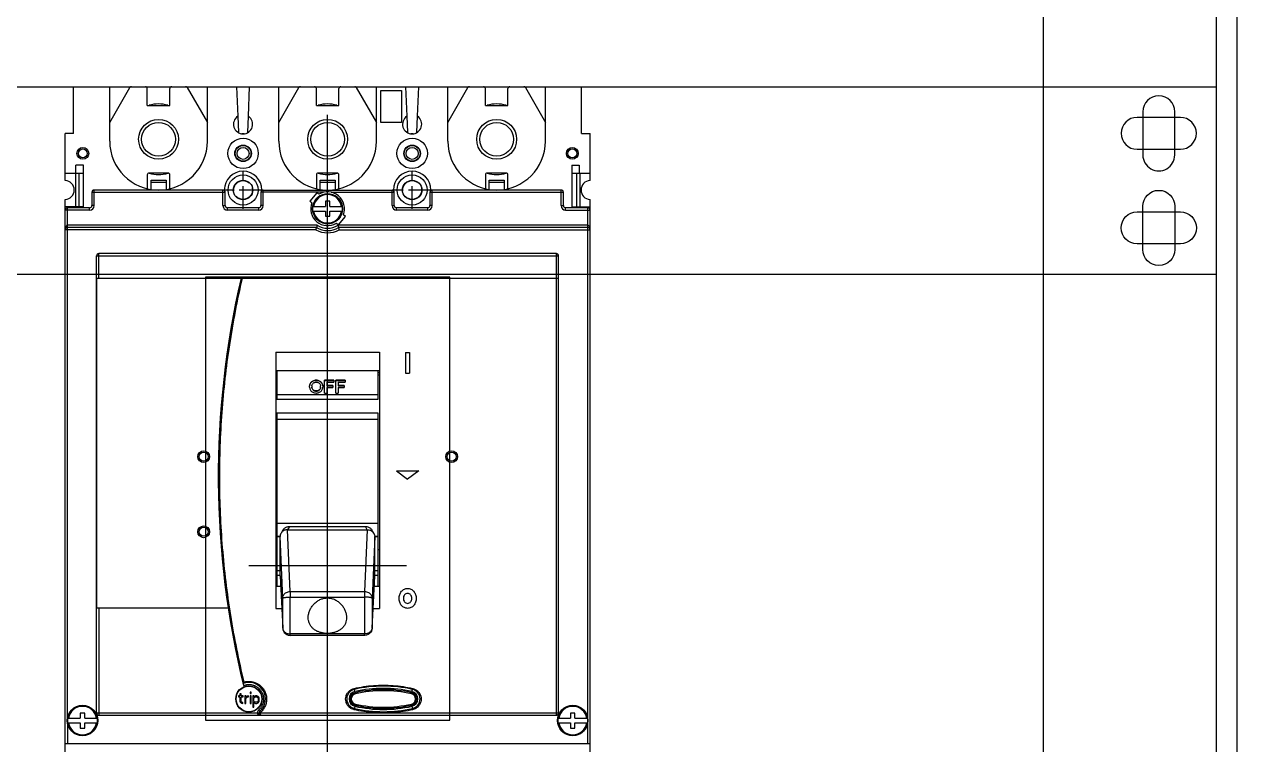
# Model space of a CAD drawing. Header units: millimetres. Extents: x 0 to 6126, y 0 to 4331.
# Drawn here: x 3465.3 to 3788, y 3183.3 to 3375.2 of the extents above; entities that cross this region are included whole.
import ezdxf

# ---------------------------------------------------------------- set-up
doc = ezdxf.new("R2010")
doc.units = ezdxf.units.MM
doc.linetypes.add('ACAD_ISO02W100', pattern=[15, 12, -3])
doc.layers.add('CNC', color=7, linetype='Continuous')
doc.layers.add('THIET BI', color=2, linetype='Continuous')

# ---------------------------------------------------------------- blocks, each defined once
blk = doc.blocks.new('dfgfg')
at = {"color": 2, "linetype": 'Continuous', "ltscale": 0.5}
blk.add_line((2482981.2, 171227.94), (2482981.2, 171185.94), dxfattribs=at)
at = {"color": 2, "linetype": 'Continuous'}
blk.add_line((2482861.2, 171206.94), (2483101.2, 171206.94), dxfattribs=at)
at = {"layer": 'THIET BI', "color": 6, "linetype": 'ACAD_ISO02W100', "ltscale": 0.5}
for p, q in [((2482881.2, 171224.44), (2482881.2, 171234.44)), ((2483081.2, 171224.44), (2483081.2, 171234.44)), ((2482876.2, 171229.44), (2482886.2, 171229.44)), ((2483076.2, 171229.44), (2483086.2, 171229.44)), ((2482881.2, 171179.44), (2482881.2, 171189.44)), ((2483081.2, 171179.44), (2483081.2, 171189.44)), ((2482876.2, 171184.44), (2482886.2, 171184.44)), ((2483076.2, 171184.44), (2483086.2, 171184.44))]:
    blk.add_line(p, q, dxfattribs=at)
at = {"layer": 'THIET BI', "color": 2, "linetype": 'ACAD_ISO02W100', "ltscale": 0.5}
for centre in [(2482881.2, 171229.44), (2483081.2, 171229.44), (2482881.2, 171184.44), (2483081.2, 171184.44)]:
    blk.add_circle(centre, 2.5, dxfattribs=at)
blk = doc.blocks.new('ovan8.5x20')
at = {"layer": 'CNC', "color": 2, "lineweight": -3}
for p, q in [((5.75, 4.25), (-5.75, 4.25)), ((-5.75, -4.25), (5.75, -4.25))]:
    blk.add_line(p, q, dxfattribs=at)
for centre, start, end in [((-5.75, 0), 90, 270), ((5.75, 0), 270, 90)]:
    blk.add_arc(centre, 4.25, start, end, dxfattribs=at)

msp = doc.modelspace()

# ---------------------------------------------------------------- linework, layer by layer
for p, q in [((3478.41, 3346.03), (3478.41, 3358.53)), ((3478.41, 3358.53), (3521.76, 3358.53)), ((3488.01, 3344.03), (3488.01, 3358.53)), ((3488.01, 3349), (3493.36, 3358.28)), ((3498.01, 3353.53), (3498.01, 3358.03)), ((3504.01, 3353.53), (3504.01, 3358.03)), ((3508.65, 3358.28), (3514.01, 3349)), ((3514.01, 3344.03), (3514.01, 3358.53)), ((3521.76, 3358.53), (3522.08, 3350.65)), ((3524.93, 3350.65), (3525.26, 3358.53)), ((3525.26, 3358.53), (3566.76, 3358.53)), ((3533.01, 3344.03), (3533.01, 3358.53)), ((3533.01, 3349), (3538.36, 3358.28)), ((3543.01, 3353.53), (3543.01, 3358.03)), ((3549.01, 3353.53), (3549.01, 3358.03)), ((3553.65, 3358.28), (3559.01, 3349)), ((3559.01, 3344.03), (3559.01, 3358.53)), ((3560.21, 3349.03), (3560.21, 3357.53)), ((3560.21, 3357.53), (3565.71, 3357.53)), ((3565.71, 3357.53), (3565.71, 3349.03)), ((3566.76, 3358.53), (3567.08, 3350.65)), ((3569.93, 3350.65), (3570.26, 3358.53)), ((3570.26, 3358.53), (3613.61, 3358.53)), ((3578.01, 3344.03), (3578.01, 3358.53)), ((3578.01, 3349), (3583.36, 3358.28)), ((3588.01, 3353.53), (3588.01, 3358.03)), ((3594.01, 3353.53), (3594.01, 3358.03)), ((3598.65, 3358.28), (3604.01, 3349)), ((3604.01, 3344.03), (3604.01, 3358.53)), ((3613.61, 3346.03), (3613.61, 3358.53)), ((3498.01, 3353.53), (3504.01, 3353.53)), ((3543.01, 3353.53), (3549.01, 3353.53)), ((3588.01, 3353.53), (3594.01, 3353.53)), ((3522.07, 3350.65), (3522.25, 3346.35)), ((3524.77, 3346.34), (3524.94, 3350.65)), ((3567.07, 3350.65), (3567.25, 3346.35)), ((3569.77, 3346.34), (3569.94, 3350.65)), ((3565.71, 3349.03), (3560.21, 3349.03)), ((3476.16, 3333.58), (3476.16, 3346.03)), ((3478.41, 3346.03), (3476.16, 3346.03)), ((3523.17, 3346.03), (3523.82, 3346.03)), ((3568.17, 3346.03), (3568.82, 3346.03)), ((3613.61, 3346.03), (3615.86, 3346.03)), ((3615.86, 3333.58), (3615.86, 3346.03)), ((3479.01, 3335.53), (3479.01, 3337.63)), ((3481.01, 3337.63), (3479.01, 3337.63)), ((3481.01, 3326.53), (3481.01, 3337.63)), ((3611.01, 3337.63), (3611.01, 3326.53)), ((3611.01, 3337.63), (3613.01, 3337.63)), ((3613.01, 3337.63), (3613.01, 3335.53)), ((3476.16, 3335.53), (3481.01, 3335.53)), ((3478.86, 3335.53), (3478.86, 3326.53)), ((3479.76, 3335.53), (3479.76, 3326.53)), ((3498.01, 3335.03), (3498.01, 3331.45)), ((3503.51, 3335.53), (3498.51, 3335.53)), ((3504.01, 3331.45), (3504.01, 3335.03)), ((3543.01, 3335.03), (3543.01, 3331.45)), ((3548.51, 3335.53), (3543.51, 3335.53)), ((3549.01, 3331.45), (3549.01, 3335.03)), ((3588.01, 3335.03), (3588.01, 3331.45)), ((3593.51, 3335.53), (3588.51, 3335.53)), ((3594.01, 3331.45), (3594.01, 3335.03)), ((3611.01, 3335.53), (3615.86, 3335.53)), ((3612.26, 3335.53), (3612.26, 3326.53)), ((3613.16, 3335.53), (3613.16, 3326.53)), ((3483.86, 3326.88), (3483.86, 3331.03)), ((3518.16, 3331.03), (3483.86, 3331.03)), ((3499.01, 3331.24), (3499.01, 3333.63)), ((3499.01, 3333.63), (3503.01, 3333.63)), ((3499.01, 3333.13), (3503.01, 3333.13)), ((3503.01, 3333.63), (3503.01, 3331.24)), ((3518.16, 3326.88), (3518.16, 3331.03)), ((3518.51, 3330.9), (3518.51, 3331.03)), ((3528.51, 3331.03), (3528.51, 3330.9)), ((3528.86, 3326.88), (3528.86, 3331.03)), ((3528.86, 3331.03), (3563.16, 3331.03)), ((3544.01, 3331.24), (3544.01, 3333.63)), ((3544.01, 3333.63), (3548.01, 3333.63)), ((3544.01, 3333.13), (3548.01, 3333.13)), ((3548.01, 3333.63), (3548.01, 3331.24)), ((3563.16, 3326.88), (3563.16, 3331.03)), ((3563.51, 3330.9), (3563.51, 3331.03)), ((3573.51, 3331.03), (3573.51, 3330.9)), ((3573.86, 3326.88), (3573.86, 3331.03)), ((3608.16, 3331.03), (3573.86, 3331.03)), ((3589.01, 3331.24), (3589.01, 3333.63)), ((3589.01, 3333.63), (3593.01, 3333.63)), ((3589.01, 3333.13), (3593.01, 3333.13)), ((3593.01, 3333.63), (3593.01, 3331.24)), ((3608.16, 3326.88), (3608.16, 3331.03)), ((3476.16, 3133.58), (3476.16, 3328.49)), ((3483.26, 3330.43), (3483.26, 3326.88)), ((3483.26, 3330.43), (3518.76, 3330.43)), ((3518.76, 3326.88), (3518.76, 3330.43)), ((3528.26, 3330.43), (3528.26, 3326.88)), ((3545.07, 3330.43), (3528.26, 3330.43)), ((3543.15, 3330.32), (3541.28, 3328.1)), ((3541.28, 3328.1), (3541.81, 3327.66)), ((3543.68, 3329.88), (3543.15, 3330.32)), ((3545.41, 3328.03), (3545.41, 3326.63)), ((3546.61, 3328.03), (3545.41, 3328.03)), ((3546.61, 3326.63), (3546.61, 3328.03)), ((3546.95, 3330.43), (3563.76, 3330.43)), ((3563.76, 3326.88), (3563.76, 3330.43)), ((3573.26, 3330.43), (3573.26, 3326.88)), ((3573.26, 3330.43), (3608.76, 3330.43)), ((3608.76, 3326.88), (3608.76, 3330.43)), ((3615.86, 3133.58), (3615.86, 3328.49)), ((3481.01, 3326.53), (3476.16, 3326.53)), ((3482.66, 3325.68), (3476.16, 3325.68)), ((3476.76, 3190.42), (3476.76, 3326.28)), ((3482.66, 3326.28), (3476.76, 3326.28)), ((3482.66, 3325.68), (3482.66, 3326.28)), ((3483.86, 3326.88), (3483.26, 3326.88)), ((3518.16, 3326.88), (3518.76, 3326.88)), ((3519.36, 3325.68), (3519.36, 3326.28)), ((3527.66, 3326.28), (3519.36, 3326.28)), ((3527.66, 3325.68), (3519.36, 3325.68)), ((3527.66, 3325.68), (3527.66, 3326.28)), ((3528.86, 3326.88), (3528.26, 3326.88)), ((3542.07, 3326.63), (3545.41, 3326.63)), ((3542.07, 3325.43), (3545.41, 3325.43)), ((3545.41, 3325.43), (3545.41, 3324.03)), ((3546.61, 3326.63), (3549.95, 3326.63)), ((3546.61, 3324.03), (3546.61, 3325.43)), ((3546.61, 3325.43), (3549.95, 3325.43)), ((3550.73, 3323.96), (3550.2, 3324.4)), ((3563.16, 3326.88), (3563.76, 3326.88)), ((3564.36, 3325.68), (3564.36, 3326.28)), ((3572.66, 3326.28), (3564.36, 3326.28)), ((3572.66, 3325.68), (3564.36, 3325.68)), ((3572.66, 3325.68), (3572.66, 3326.28)), ((3573.86, 3326.88), (3573.26, 3326.88)), ((3608.16, 3326.88), (3608.76, 3326.88)), ((3609.36, 3325.68), (3609.36, 3326.28)), ((3615.26, 3326.28), (3609.36, 3326.28)), ((3609.36, 3325.68), (3615.86, 3325.68)), ((3611.01, 3326.53), (3615.86, 3326.53)), ((3615.26, 3190.42), (3615.26, 3326.28)), ((3543.24, 3321.63), (3476.76, 3321.63)), ((3545.41, 3324.03), (3546.61, 3324.03)), ((3548.34, 3322.18), (3548.87, 3321.74)), ((3615.26, 3321.63), (3548.78, 3321.63)), ((3548.87, 3321.74), (3550.73, 3323.96)), ((3542.91, 3320.43), (3476.16, 3320.43)), ((3543.07, 3321.03), (3476.76, 3321.03)), ((3615.26, 3321.03), (3548.95, 3321.03)), ((3549.11, 3320.43), (3615.86, 3320.43)), ((3484.51, 3191.78), (3484.51, 3313.48)), ((3484.51, 3313.48), (3607.51, 3313.48)), ((3485.11, 3307.58), (3485.11, 3314.08)), ((3606.91, 3314.08), (3485.11, 3314.08)), ((3606.91, 3191.18), (3606.91, 3314.08)), ((3607.51, 3191.78), (3607.51, 3313.48)), ((3484.59, 3219.78), (3484.59, 3307.58)), ((3484.59, 3307.58), (3607.51, 3307.58)), ((3532.21, 3287.84), (3532.21, 3219.59)), ((3532.21, 3287.84), (3559.81, 3287.84)), ((3559.81, 3287.84), (3559.81, 3219.59)), ((3566.78, 3287.78), (3566.78, 3282.24)), ((3566.78, 3287.78), (3567.83, 3287.78)), ((3567.83, 3287.78), (3567.83, 3282.24)), ((3532.21, 3282.98), (3559.81, 3282.98)), ((3532.46, 3282.98), (3532.46, 3275.3)), ((3559.46, 3275.3), (3559.46, 3282.98)), ((3532.21, 3281.78), (3532.46, 3281.78)), ((3542.93, 3280.37), (3542.93, 3280.34)), ((3543.03, 3280.37), (3542.93, 3280.37)), ((3542.93, 3280.34), (3543.03, 3280.34)), ((3542.93, 3279.84), (3543.03, 3279.84)), ((3543.03, 3280.34), (3543.03, 3280.37)), ((3545.18, 3276.97), (3545.18, 3280.37)), ((3547.68, 3280.37), (3545.18, 3280.37)), ((3545.18, 3280.34), (3547.68, 3280.34)), ((3545.78, 3279.84), (3545.78, 3278.9)), ((3545.78, 3279.84), (3547.68, 3279.84)), ((3547.68, 3280.37), (3547.68, 3279.84)), ((3548.18, 3276.97), (3548.18, 3280.37)), ((3550.68, 3280.37), (3548.18, 3280.37)), ((3548.18, 3280.34), (3550.68, 3280.34)), ((3548.78, 3279.84), (3548.78, 3278.9)), ((3548.78, 3279.84), (3550.68, 3279.84)), ((3550.68, 3280.37), (3550.68, 3279.84)), ((3559.46, 3281.78), (3559.81, 3281.78)), ((3566.78, 3282.24), (3567.83, 3282.24)), ((3559.46, 3276.49), (3532.46, 3276.49)), ((3541.23, 3278.51), (3541.23, 3278.87)), ((3541.83, 3278.87), (3541.83, 3278.51)), ((3542.93, 3277.52), (3542.93, 3277.47)), ((3543.03, 3277.52), (3542.93, 3277.52)), ((3543.03, 3277.47), (3542.93, 3277.47)), ((3542.93, 3276.97), (3543.03, 3276.97)), ((3543.03, 3277.47), (3543.03, 3277.52)), ((3544.13, 3278.51), (3544.13, 3278.87)), ((3544.73, 3278.87), (3544.73, 3278.51)), ((3545.18, 3276.97), (3545.78, 3276.97)), ((3547.38, 3278.95), (3545.78, 3278.95)), ((3545.78, 3278.9), (3547.38, 3278.9)), ((3545.78, 3278.42), (3545.78, 3276.97)), ((3545.78, 3278.42), (3547.38, 3278.42)), ((3547.38, 3278.95), (3547.38, 3278.42)), ((3548.18, 3276.97), (3548.78, 3276.97)), ((3550.38, 3278.96), (3548.78, 3278.96)), ((3548.78, 3278.9), (3550.38, 3278.9)), ((3548.78, 3278.42), (3548.78, 3276.97)), ((3548.78, 3278.42), (3550.38, 3278.42)), ((3550.38, 3278.96), (3550.38, 3278.42)), ((3532.46, 3275.3), (3559.46, 3275.3)), ((3532.46, 3271.6), (3532.46, 3238.74)), ((3559.46, 3271.6), (3532.46, 3271.6)), ((3532.46, 3270.01), (3559.46, 3270.01)), ((3559.46, 3238.74), (3559.46, 3271.6)), ((3564.31, 3256.27), (3570.31, 3256.27)), ((3564.31, 3256.27), (3567.31, 3254.04)), ((3570.31, 3256.27), (3567.31, 3254.04)), ((3559.46, 3242.28), (3532.46, 3242.28)), ((3534.1, 3240.49), (3533.61, 3239.66)), ((3535.83, 3241.44), (3535.33, 3240.59)), ((3536.06, 3224.14), (3535.36, 3240.59)), ((3535.36, 3240.59), (3556.56, 3240.59)), ((3535.83, 3241.44), (3556.08, 3241.44)), ((3556.56, 3240.59), (3555.85, 3224.14)), ((3556.58, 3240.59), (3556.08, 3241.44)), ((3558.31, 3239.66), (3557.81, 3240.49)), ((3533.36, 3238.81), (3532.46, 3238.81)), ((3532.46, 3238.74), (3532.46, 3225.51)), ((3532.46, 3238.74), (3533.36, 3238.74)), ((3534.06, 3222.3), (3533.36, 3238.74)), ((3533.36, 3228.27), (3533.36, 3238.74)), ((3558.56, 3238.74), (3557.85, 3222.3)), ((3559.46, 3238.81), (3558.56, 3238.81)), ((3558.56, 3228.27), (3558.56, 3238.74)), ((3558.56, 3238.74), (3559.46, 3238.74)), ((3559.46, 3225.51), (3559.46, 3238.74)), ((3532.46, 3235.29), (3532.21, 3235.29)), ((3559.46, 3235.29), (3559.81, 3235.29)), ((3533.36, 3229.66), (3532.46, 3229.66)), ((3533.36, 3228.42), (3532.46, 3228.42)), ((3533.36, 3228.27), (3534.06, 3214.44)), ((3533.36, 3228.18), (3533.36, 3228.25)), ((3533.36, 3228.18), (3534.06, 3214.35)), ((3557.85, 3214.44), (3558.56, 3228.27)), ((3557.85, 3214.35), (3558.55, 3228.18)), ((3558.56, 3228.25), (3558.55, 3228.18)), ((3559.46, 3229.66), (3558.56, 3229.66)), ((3559.46, 3228.42), (3558.56, 3228.42)), ((3532.21, 3225.51), (3533.49, 3225.51)), ((3558.42, 3225.51), (3559.81, 3225.51)), ((3536.06, 3224.14), (3536.06, 3222.66)), ((3536.06, 3224.14), (3555.85, 3224.14)), ((3536.06, 3222.66), (3555.85, 3222.66)), ((3555.85, 3224.14), (3555.85, 3222.66)), ((3484.59, 3219.78), (3519.54, 3219.78)), ((3485.11, 3219.78), (3485.11, 3191.18)), ((3532.21, 3219.59), (3533.8, 3219.59)), ((3558.12, 3219.59), (3559.81, 3219.59)), ((3534.06, 3214.35), (3534.06, 3214.44)), ((3534.06, 3214.35), (3534.06, 3214.35)), ((3555.85, 3212.83), (3536.06, 3212.83)), ((3536.06, 3212.45), (3536.06, 3212.83)), ((3555.85, 3212.45), (3536.06, 3212.45)), ((3555.85, 3212.45), (3555.85, 3212.83)), ((3557.85, 3214.44), (3557.85, 3214.35)), ((3522.26, 3196.37), (3522.26, 3196.12)), ((3522.69, 3196.37), (3522.26, 3196.37)), ((3522.26, 3196.12), (3522.69, 3196.12)), ((3522.69, 3196.88), (3522.69, 3196.37)), ((3522.96, 3196.88), (3522.69, 3196.88)), ((3522.69, 3196.12), (3522.69, 3194.84)), ((3522.96, 3196.37), (3522.96, 3196.88)), ((3523.56, 3196.37), (3522.96, 3196.37)), ((3522.96, 3194.97), (3522.96, 3196.12)), ((3522.96, 3196.12), (3523.56, 3196.12)), ((3523.56, 3196.12), (3523.56, 3196.37)), ((3524.26, 3196.37), (3523.99, 3196.37)), ((3523.99, 3196.37), (3523.99, 3194.33)), ((3524.26, 3195.99), (3524.26, 3196.37)), ((3524.37, 3196.12), (3524.26, 3195.99)), ((3524.26, 3195.61), (3524.42, 3195.86)), ((3524.26, 3194.33), (3524.26, 3195.61)), ((3524.53, 3196.25), (3524.37, 3196.12)), ((3524.42, 3195.86), (3524.64, 3195.99)), ((3524.69, 3196.31), (3524.53, 3196.25)), ((3524.64, 3195.99), (3524.96, 3196.05)), ((3524.96, 3196.37), (3524.69, 3196.31)), ((3524.96, 3196.05), (3524.96, 3196.37)), ((3525.66, 3197.33), (3525.39, 3197.33)), ((3525.39, 3197.33), (3525.39, 3197.01)), ((3525.39, 3197.01), (3525.66, 3197.01)), ((3525.66, 3196.37), (3525.39, 3196.37)), ((3525.39, 3196.37), (3525.39, 3194.33)), ((3525.66, 3197.01), (3525.66, 3197.33)), ((3525.66, 3194.33), (3525.66, 3196.37)), ((3526.37, 3196.37), (3526.1, 3196.37)), ((3526.1, 3196.37), (3526.1, 3193.31)), ((3526.37, 3195.99), (3526.37, 3196.37)), ((3526.42, 3196.12), (3526.37, 3195.99)), ((3526.37, 3195.67), (3526.47, 3195.86)), ((3526.37, 3195.03), (3526.37, 3195.67)), ((3526.53, 3196.25), (3526.42, 3196.12)), ((3526.47, 3195.86), (3526.64, 3195.99)), ((3526.64, 3196.31), (3526.53, 3196.25)), ((3526.85, 3196.37), (3526.64, 3196.31)), ((3526.85, 3196.05), (3526.64, 3195.99)), ((3527.18, 3196.37), (3526.85, 3196.37)), ((3526.85, 3196.05), (3527.18, 3196.05)), ((3527.39, 3196.31), (3527.18, 3196.37)), ((3527.18, 3196.05), (3527.39, 3195.93)), ((3527.56, 3196.18), (3527.39, 3196.31)), ((3527.39, 3195.93), (3527.5, 3195.74)), ((3527.5, 3195.74), (3527.56, 3195.54)), ((3527.72, 3195.99), (3527.56, 3196.18)), ((3527.56, 3195.54), (3527.56, 3195.16)), ((3527.77, 3195.86), (3527.72, 3195.99)), ((3527.83, 3195.61), (3527.77, 3195.86)), ((3527.83, 3195.1), (3527.83, 3195.61)), ((3553.27, 3197.48), (3553.13, 3198.07)), ((3568.45, 3197.48), (3568.58, 3198.07)), ((3522.69, 3194.84), (3522.8, 3194.59)), ((3522.8, 3194.59), (3522.96, 3194.46)), ((3523.02, 3194.78), (3522.96, 3194.97)), ((3522.96, 3194.46), (3523.12, 3194.4)), ((3523.18, 3194.65), (3523.02, 3194.78)), ((3523.12, 3194.4), (3523.45, 3194.33)), ((3523.45, 3194.59), (3523.18, 3194.65)), ((3523.45, 3194.33), (3523.45, 3194.59)), ((3523.99, 3194.33), (3524.26, 3194.33)), ((3525.39, 3194.33), (3525.66, 3194.33)), ((3526.1, 3193.31), (3526.37, 3193.31)), ((3526.47, 3194.84), (3526.37, 3195.03)), ((3526.37, 3194.71), (3526.42, 3194.59)), ((3526.37, 3193.31), (3526.37, 3194.71)), ((3526.42, 3194.59), (3526.53, 3194.46)), ((3526.64, 3194.71), (3526.47, 3194.84)), ((3526.53, 3194.46), (3526.64, 3194.4)), ((3526.85, 3194.65), (3526.64, 3194.71)), ((3526.64, 3194.4), (3526.85, 3194.33)), ((3527.07, 3194.65), (3526.85, 3194.65)), ((3526.85, 3194.33), (3527.18, 3194.33)), ((3527.29, 3194.71), (3527.07, 3194.65)), ((3527.18, 3194.33), (3527.39, 3194.4)), ((3527.45, 3194.84), (3527.29, 3194.71)), ((3527.39, 3194.4), (3527.56, 3194.52)), ((3527.5, 3194.97), (3527.45, 3194.84)), ((3527.56, 3195.16), (3527.5, 3194.97)), ((3527.56, 3194.52), (3527.77, 3194.84)), ((3527.77, 3194.84), (3527.83, 3195.1)), ((3553.27, 3193.58), (3553.13, 3193)), ((3568.45, 3193.58), (3568.58, 3193)), ((3476.76, 3189.15), (3476.76, 3183.63)), ((3476.82, 3190.38), (3480.16, 3190.38)), ((3476.82, 3189.18), (3480.16, 3189.18)), ((3480.16, 3191.78), (3480.16, 3190.38)), ((3481.36, 3191.78), (3480.16, 3191.78)), ((3480.16, 3189.18), (3480.16, 3187.78)), ((3481.36, 3190.38), (3481.36, 3191.78)), ((3481.36, 3190.38), (3484.7, 3190.38)), ((3481.36, 3187.78), (3481.36, 3189.18)), ((3481.36, 3189.18), (3484.7, 3189.18)), ((3527.3, 3191.78), (3484.51, 3191.78)), ((3485.11, 3191.18), (3606.91, 3191.18)), ((3606.91, 3191.7), (3528.07, 3191.7)), ((3607.32, 3190.38), (3610.66, 3190.38)), ((3607.32, 3189.18), (3610.66, 3189.18)), ((3611.86, 3191.78), (3610.66, 3191.78)), ((3610.66, 3191.78), (3610.66, 3190.38)), ((3610.66, 3189.18), (3610.66, 3187.78)), ((3611.86, 3190.38), (3611.86, 3191.78)), ((3611.86, 3190.38), (3615.2, 3190.38)), ((3611.86, 3189.18), (3615.2, 3189.18)), ((3611.86, 3187.78), (3611.86, 3189.18)), ((3615.26, 3183.63), (3615.26, 3189.15)), ((3480.16, 3187.78), (3481.36, 3187.78)), ((3610.66, 3187.78), (3611.86, 3187.78)), ((3476.16, 3183.63), (3615.86, 3183.63))]:
    msp.add_line(p, q)
at = {"color": 4, "ltscale": 3}
msp.add_lwpolyline([(3305.51, 3897.46), (3788.01, 3897.46), (3788.01, 2548.96), (3305.51, 2548.96)], close=True, dxfattribs=at)
at = {"color": 35, "ltscale": 3}
msp.add_lwpolyline([(3311.01, 3891.96), (3782.51, 3891.96), (3782.51, 2554.46), (3311.01, 2554.46)], close=True, dxfattribs=at)
at = {"color": 3, "ltscale": 3}
msp.add_lwpolyline([(3350.51, 3883.46), (3736.51, 3883.46), (3736.51, 2578.46), (3350.51, 2578.46)], close=True, dxfattribs=at)
at = {"color": 8, "ltscale": 3}
msp.add_lwpolyline([(3311.01, 3358.53), (3782.51, 3358.53), (3782.51, 3308.53), (3311.01, 3308.53)], close=True, dxfattribs=at)
at = {"color": 1, "linetype": 'Continuous', "ltscale": 0.5}
msp.add_lwpolyline([(3513.51, 3189.84), (3578.51, 3189.84), (3578.51, 3307.84), (3513.51, 3307.84)], close=True, dxfattribs=at)
for points in [[(3534.06, 3214.35), (3534.11, 3214), (3534.25, 3213.6), (3534.47, 3213.24), (3534.76, 3212.93), (3535.13, 3212.68), (3535.55, 3212.52), (3536, 3212.45), (3536.06, 3212.45)], [(3557.85, 3214.35), (3557.8, 3214), (3557.67, 3213.6), (3557.45, 3213.24), (3557.15, 3212.93), (3556.79, 3212.68), (3556.37, 3212.52), (3555.92, 3212.45), (3555.85, 3212.45)]]:
    msp.add_lwpolyline(points)
for centre, radius in [((3501.01, 3344.53), 5.3), ((3501.01, 3344.53), 4.5), ((3546.01, 3344.53), 5.3), ((3546.01, 3344.53), 4.5), ((3591.01, 3344.53), 5.3), ((3591.01, 3344.53), 4.5), ((3523.51, 3340.78), 4.05), ((3568.51, 3340.78), 4.05), ((3480.86, 3340.78), 1.57), ((3480.86, 3340.78), 1.17), ((3523.51, 3340.78), 2.2), ((3523.51, 3340.78), 2.1), ((3523.51, 3340.78), 1.6), ((3568.51, 3340.78), 2.2), ((3568.51, 3340.78), 2.1), ((3568.51, 3340.78), 1.6), ((3611.16, 3340.78), 1.57), ((3611.16, 3340.78), 1.17), ((3523.51, 3331.03), 2.6), ((3568.51, 3331.03), 2.6), ((3546.01, 3326.03), 4), ((3513.01, 3260.03), 1.57), ((3513.01, 3260.03), 1.2), ((3579.01, 3260.03), 1.57), ((3579.01, 3260.03), 1.2), ((3513.01, 3240.03), 1.57), ((3513.01, 3240.03), 1.2), ((3525.06, 3195.53), 3.5), ((3525.06, 3195.53), 3.4), ((3480.76, 3189.78), 4.05), ((3480.76, 3189.78), 4), ((3611.26, 3189.78), 4.05), ((3611.26, 3189.78), 4)]:
    msp.add_circle(centre, radius)
at = {"color": 2, "ltscale": 3}
for centre in [(3523.51, 3331.03), (3568.51, 3331.03)]:
    msp.add_circle(centre, 4, dxfattribs=at)
for centre, radius, start, end in [((3493.8, 3358.03), 0.5, 90, 150), ((3497.51, 3358.03), 0.5, 0, 89.9999), ((3504.51, 3358.03), 0.5, 90, 180), ((3508.22, 3358.03), 0.5, 30, 90), ((3538.8, 3358.03), 0.5, 90, 150), ((3542.51, 3358.03), 0.5, 0, 89.9999), ((3549.51, 3358.03), 0.5, 90, 180), ((3553.22, 3358.03), 0.5, 30, 90), ((3583.8, 3358.03), 0.5, 90, 150), ((3587.51, 3358.03), 0.5, 0, 89.9999), ((3594.51, 3358.03), 0.5, 90, 180), ((3598.22, 3358.03), 0.5, 30, 90), ((3501.01, 3344.53), 9.4, 74.6157, 105.4343), ((3546.01, 3344.53), 9.4, 74.6157, 105.4343), ((3591.01, 3344.53), 9.4, 74.6157, 105.4343), ((3523.51, 3348.53), 2.55, 123.9745, 56.0255), ((3568.51, 3348.53), 2.55, 123.9745, 56.0255), ((3501.01, 3344.03), 13, 180, 0), ((3546.01, 3344.03), 13, 180, 0), ((3591.01, 3344.03), 13, 180, 0), ((3498.51, 3335.03), 0.5, 90.0001, 180), ((3501.01, 3344.53), 9.4, 254.4753, 285.5228), ((3503.51, 3335.03), 0.5, 0, 90), ((3523.51, 3331.03), 5, 0, 180), ((3543.51, 3335.03), 0.5, 90.0001, 180), ((3546.01, 3344.53), 9.4, 254.4753, 285.5228), ((3548.51, 3335.03), 0.5, 0, 90), ((3568.51, 3331.03), 5, 0, 180), ((3588.51, 3335.03), 0.5, 90.0001, 180), ((3591.01, 3344.53), 9.4, 254.4753, 285.5228), ((3593.51, 3335.03), 0.5, 0, 90), ((3476.01, 3331.03), 2.55, 273.3723, 86.6277), ((3483.86, 3330.43), 0.6, 90, 180), ((3518.16, 3330.43), 0.6, 0, 90), ((3528.86, 3330.43), 0.6, 90, 180), ((3563.16, 3330.43), 0.6, 0, 90), ((3573.86, 3330.43), 0.6, 90, 180), ((3608.16, 3330.43), 0.6, 0, 90), ((3616.01, 3331.03), 2.55, 93.3723, 266.6277), ((3546.01, 3326.03), 4.5, 158.7974, 301.2026), ((3546.01, 3326.03), 3.98, 8.6785, 171.3215), ((3546.01, 3326.03), 3.78, 9.1421, 170.8579), ((3546.01, 3326.03), 4.5, 338.7974, 121.2026), ((3476.76, 3325.68), 0.6, 90, 180), ((3482.66, 3326.88), 1.2, 270, 0), ((3482.66, 3326.88), 0.6, 270, 0), ((3519.36, 3326.88), 1.2, 180, 270), ((3519.36, 3326.88), 0.6, 180, 270), ((3527.66, 3326.88), 1.2, 270, 0), ((3527.66, 3326.88), 0.6, 270, 0), ((3546.01, 3326.03), 3.99, 171.3407, 188.6593), ((3546.01, 3326.03), 3.98, 188.6785, 351.3215), ((3546.01, 3326.03), 3.78, 189.1421, 350.8579), ((3546.01, 3326.03), 3.99, 351.3407, 8.6593), ((3564.36, 3326.88), 1.2, 180, 270), ((3564.36, 3326.88), 0.6, 180, 270), ((3572.66, 3326.88), 1.2, 270, 0), ((3572.66, 3326.88), 0.6, 270, 0), ((3609.36, 3326.88), 1.2, 180, 270), ((3609.36, 3326.88), 0.6, 180, 270), ((3615.26, 3325.68), 0.6, 0, 90), ((3546.01, 3326.03), 5.2, 237.8056, 302.1954), ((3476.76, 3320.43), 0.6, 90, 180), ((3546.01, 3326.03), 6.4, 241.0422, 298.9472), ((3546.01, 3326.03), 5.8, 239.5497, 300.4503), ((3615.26, 3320.43), 0.6, 0, 90), ((3485.11, 3313.48), 0.6, 90, 180), ((3606.91, 3313.48), 0.6, 0, 90), ((3749.91, 3254.68), 233, 166.8772, 193.8056), ((3557.28, 3271.44), 11.13, 76.8521, 78.7059), ((3534.73, 3271.44), 11.13, 101.8398, 103.1507), ((3525.06, 3195.53), 4.4, 311.4096, 110.7253), ((3560.86, 3163.98), 34.95, 77.2317, 102.7683), ((3553.71, 3195.53), 2.6, 102.7683, 257.2317), ((3553.71, 3195.53), 2, 102.7683, 257.2317), ((3553.71, 3195.53), 1.7, 102.7683, 257.2317), ((3553.71, 3195.53), 1.4, 102.769, 257.2323), ((3560.86, 3163.98), 34.35, 77.2317, 102.7683), ((3560.86, 3163.98), 34.05, 77.2317, 102.7683), ((3560.86, 3163.98), 33.75, 77.231, 102.769), ((3568.01, 3195.53), 1.4, 282.7677, 77.231), ((3568.01, 3195.53), 1.7, 282.7683, 77.2317), ((3568.01, 3195.53), 2, 282.7683, 77.2317), ((3568.01, 3195.53), 2.6, 282.7683, 77.2317), ((3480.76, 3189.78), 3.98, 8.6785, 171.3215), ((3480.76, 3189.78), 3.78, 9.1421, 170.8579), ((3528.37, 3191.78), 0.6, 131.4096, 270), ((3560.86, 3227.08), 34.95, 257.2317, 282.7683), ((3560.86, 3227.08), 34.35, 257.2317, 282.7683), ((3560.86, 3227.08), 34.05, 257.2317, 282.7683), ((3560.86, 3227.08), 33.75, 257.2323, 282.7677), ((3611.26, 3189.78), 3.98, 8.6785, 171.3215), ((3611.26, 3189.78), 3.78, 9.1421, 170.8579), ((3480.76, 3189.78), 3.99, 171.3407, 188.6593), ((3480.76, 3189.78), 3.98, 188.6785, 351.3215), ((3480.76, 3189.78), 3.78, 189.1421, 350.8579), ((3485.11, 3191.78), 0.6, 180, 270), ((3480.76, 3189.78), 3.99, 351.3407, 8.6593), ((3606.91, 3191.78), 0.6, 270, 0), ((3611.26, 3189.78), 3.99, 171.3407, 188.6593), ((3611.26, 3189.78), 3.98, 188.6785, 351.3215), ((3611.26, 3189.78), 3.78, 189.1421, 350.8579), ((3611.26, 3189.78), 3.99, 351.3407, 8.6593)]:
    msp.add_arc(centre, radius, start, end)
for points, knots in [([(3476.29, 3321.17), (3476.26, 3321.1), (3476.21, 3320.95), (3476.17, 3320.7), (3476.16, 3320.52), (3476.16, 3320.43)], [0, 0, 0, 0, 0.2253542, 0.475372, 0.7516161, 0.7516161, 0.7516161, 0.7516161]), ([(3476.76, 3321.63), (3476.71, 3321.63), (3476.61, 3321.6), (3476.47, 3321.5), (3476.37, 3321.35), (3476.31, 3321.23), (3476.29, 3321.17)], [0, 0, 0, 0, 0.145713, 0.3083134, 0.494772, 0.6984268, 0.6984268, 0.6984268, 0.6984268]), ([(3543.24, 3321.63), (3543.22, 3321.56), (3543.18, 3321.42), (3543.12, 3321.23), (3543.09, 3321.11), (3543.07, 3321.05), (3543.07, 3321.03)], [0, 0, 0, 0, 0.2339535, 0.4359342, 0.5737923, 0.6231104, 0.6231104, 0.6231104, 0.6231104]), ([(3548.78, 3321.63), (3548.8, 3321.56), (3548.84, 3321.42), (3548.89, 3321.23), (3548.93, 3321.11), (3548.94, 3321.05), (3548.95, 3321.03)], [0, 0, 0, 0, 0.2339535, 0.4359342, 0.5737923, 0.6231104, 0.6231104, 0.6231104, 0.6231104]), ([(3615.73, 3321.18), (3615.73, 3321.18), (3615.7, 3321.25), (3615.64, 3321.37), (3615.53, 3321.51), (3615.4, 3321.61), (3615.31, 3321.63), (3615.26, 3321.63)], [0, 0, 0, 0, 0.0043591, 0.2083326, 0.3897537, 0.5439661, 0.6837752, 0.6837752, 0.6837752, 0.6837752]), ([(3615.86, 3320.43), (3615.86, 3320.53), (3615.85, 3320.71), (3615.8, 3320.96), (3615.75, 3321.11), (3615.73, 3321.18)], [0, 0, 0, 0, 0.285764, 0.5431694, 0.7664246, 0.7664246, 0.7664246, 0.7664246]), ([(3542.91, 3320.43), (3542.93, 3320.51), (3542.97, 3320.65), (3543.02, 3320.83), (3543.05, 3320.96), (3543.06, 3321.02), (3543.07, 3321.03)], [0, 0, 0, 0, 0.2336688, 0.4348055, 0.5717619, 0.6207138, 0.6207138, 0.6207138, 0.6207138]), ([(3549.11, 3320.43), (3549.09, 3320.51), (3549.05, 3320.65), (3549, 3320.83), (3548.97, 3320.96), (3548.95, 3321.02), (3548.95, 3321.03)], [0, 0, 0, 0, 0.2336688, 0.4348055, 0.5717619, 0.6207138, 0.6207138, 0.6207138, 0.6207138]), ([(3523.28, 3307.53), (3521.91, 3301.66), (3519.63, 3289.81), (3517.61, 3271.84), (3516.98, 3253.78), (3517.75, 3235.72), (3519.92, 3217.74), (3522.3, 3205.89), (3523.72, 3200)], [0, 0, 0, 0, 18.079494, 36.160999, 54.196572, 72.24115, 90.311959, 108.477173, 108.477173, 108.477173, 108.477173]), ([(3542.93, 3280.37), (3542.78, 3280.37), (3542.48, 3280.34), (3542.07, 3280.19), (3541.72, 3279.95), (3541.44, 3279.64), (3541.27, 3279.27), (3541.23, 3279), (3541.23, 3278.87)], [0, 0, 0, 0, 0.445768, 0.881501, 1.304348, 1.714489, 2.115961, 2.515589, 2.515589, 2.515589, 2.515589]), ([(3541.23, 3278.87), (3541.23, 3278.98), (3541.28, 3279.23), (3541.44, 3279.59), (3541.72, 3279.91), (3542.07, 3280.15), (3542.48, 3280.3), (3542.78, 3280.34), (3542.93, 3280.34)], [0, 0, 0, 0, 0.349381, 0.753791, 1.168117, 1.594362, 2.031446, 2.475713, 2.475713, 2.475713, 2.475713]), ([(3541.83, 3278.87), (3541.83, 3278.97), (3541.87, 3279.18), (3542.03, 3279.46), (3542.27, 3279.67), (3542.58, 3279.81), (3542.81, 3279.84), (3542.93, 3279.84)], [0, 0, 0, 0, 0.309951, 0.623367, 0.946553, 1.28184, 1.627452, 1.627452, 1.627452, 1.627452]), ([(3544.73, 3278.87), (3544.73, 3279), (3544.69, 3279.27), (3544.51, 3279.64), (3544.24, 3279.95), (3543.88, 3280.19), (3543.47, 3280.34), (3543.18, 3280.37), (3543.03, 3280.37)], [0, 0, 0, 0, 0.399272, 0.800635, 1.210903, 1.633597, 2.069456, 2.515619, 2.515619, 2.515619, 2.515619]), ([(3543.03, 3280.34), (3543.18, 3280.34), (3543.47, 3280.3), (3543.88, 3280.15), (3544.24, 3279.91), (3544.51, 3279.59), (3544.68, 3279.23), (3544.72, 3278.98), (3544.73, 3278.87)], [0, 0, 0, 0, 0.444234, 0.881299, 1.307539, 1.721872, 2.126301, 2.475712, 2.475712, 2.475712, 2.475712]), ([(3543.03, 3279.84), (3543.14, 3279.84), (3543.37, 3279.81), (3543.68, 3279.67), (3543.93, 3279.46), (3544.09, 3279.18), (3544.13, 3278.97), (3544.13, 3278.87)], [0, 0, 0, 0, 0.345334, 0.680555, 1.003732, 1.317142, 1.627447, 1.627447, 1.627447, 1.627447]), ([(3541.23, 3278.46), (3541.23, 3278.34), (3541.28, 3278.09), (3541.44, 3277.73), (3541.72, 3277.41), (3542.07, 3277.16), (3542.48, 3277.01), (3542.78, 3276.97), (3542.93, 3276.97)], [0, 0, 0, 0, 0.352288, 0.758925, 1.174671, 1.601305, 2.038925, 2.485317, 2.485317, 2.485317, 2.485317]), ([(3542.93, 3277.52), (3542.81, 3277.52), (3542.58, 3277.55), (3542.27, 3277.69), (3542.03, 3277.91), (3541.87, 3278.18), (3541.83, 3278.37), (3541.83, 3278.46)], [0, 0, 0, 0, 0.3455, 0.681985, 1.007783, 1.324279, 1.587078, 1.587078, 1.587078, 1.587078]), ([(3541.83, 3278.46), (3541.83, 3278.35), (3541.87, 3278.14), (3542.03, 3277.86), (3542.27, 3277.64), (3542.58, 3277.5), (3542.81, 3277.47), (3542.93, 3277.47)], [0, 0, 0, 0, 0.310193, 0.625691, 0.951355, 1.287838, 1.632236, 1.632236, 1.632236, 1.632236]), ([(3543.03, 3276.97), (3543.18, 3276.97), (3543.47, 3277.01), (3543.88, 3277.16), (3544.24, 3277.41), (3544.51, 3277.73), (3544.69, 3278.1), (3544.73, 3278.37), (3544.73, 3278.51)], [0, 0, 0, 0, 0.445971, 0.883462, 1.310283, 1.725861, 2.132627, 2.535398, 2.535398, 2.535398, 2.535398]), ([(3544.13, 3278.51), (3544.13, 3278.4), (3544.09, 3278.19), (3543.93, 3277.91), (3543.68, 3277.69), (3543.37, 3277.55), (3543.14, 3277.52), (3543.03, 3277.52)], [0, 0, 0, 0, 0.312056, 0.628551, 0.954357, 1.290912, 1.636718, 1.636718, 1.636718, 1.636718]), ([(3543.03, 3277.47), (3543.14, 3277.47), (3543.37, 3277.5), (3543.68, 3277.64), (3543.93, 3277.86), (3544.09, 3278.14), (3544.13, 3278.35), (3544.13, 3278.46)], [0, 0, 0, 0, 0.34444, 0.680942, 1.006604, 1.322081, 1.632239, 1.632239, 1.632239, 1.632239]), ([(3535.33, 3240.59), (3535.18, 3240.59), (3534.89, 3240.57), (3534.47, 3240.44), (3534.1, 3240.22), (3533.81, 3239.95), (3533.66, 3239.75), (3533.61, 3239.66)], [0, 0, 0, 0, 0.440398, 0.87793, 1.306803, 1.73453, 2.048985, 2.048985, 2.048985, 2.048985]), ([(3534.1, 3240.49), (3534.16, 3240.59), (3534.29, 3240.77), (3534.53, 3241), (3534.82, 3241.19), (3535.14, 3241.33), (3535.48, 3241.42), (3535.72, 3241.44), (3535.83, 3241.44)], [0, 0, 0, 0, 0.329457, 0.659693, 1.002801, 1.35757, 1.717578, 2.056759, 2.056759, 2.056759, 2.056759]), ([(3535.33, 3240.59), (3535.33, 3240.59), (3535.34, 3240.59), (3535.35, 3240.59), (3535.35, 3240.59), (3535.36, 3240.59)], [0, 0, 0, 0, 0.00849065, 0.01696537, 0.02542872, 0.02542872, 0.02542872, 0.02542872]), ([(3556.08, 3241.44), (3556.22, 3241.44), (3556.49, 3241.41), (3556.88, 3241.3), (3557.24, 3241.11), (3557.55, 3240.85), (3557.72, 3240.64), (3557.8, 3240.51), (3557.81, 3240.49)], [0, 0, 0, 0, 0.405865, 0.816805, 1.220768, 1.610334, 1.998925, 2.055472, 2.055472, 2.055472, 2.055472]), ([(3556.58, 3240.59), (3556.58, 3240.59), (3556.57, 3240.59), (3556.57, 3240.59), (3556.56, 3240.59), (3556.56, 3240.59)], [0, 0, 0, 0, 0.00849065, 0.01696538, 0.02542872, 0.02542872, 0.02542872, 0.02542872]), ([(3556.58, 3240.59), (3556.73, 3240.59), (3557.02, 3240.57), (3557.44, 3240.44), (3557.82, 3240.22), (3558.11, 3239.95), (3558.25, 3239.75), (3558.31, 3239.66)], [0, 0, 0, 0, 0.440398, 0.87793, 1.306804, 1.734531, 2.049001, 2.049001, 2.049001, 2.049001]), ([(3533.61, 3239.66), (3533.59, 3239.63), (3533.51, 3239.47), (3533.39, 3239.17), (3533.36, 3238.89), (3533.36, 3238.75)], [0, 0, 0, 0, 0.1059821, 0.52708, 0.9469664, 0.9469664, 0.9469664, 0.9469664]), ([(3533.36, 3238.75), (3533.36, 3238.75), (3533.36, 3238.75), (3533.36, 3238.74), (3533.36, 3238.74)], [0, 0, 0, 0, 0.00947782, 0.01415534, 0.01415534, 0.01415534, 0.01415534]), ([(3558.31, 3239.66), (3558.32, 3239.63), (3558.41, 3239.47), (3558.52, 3239.17), (3558.56, 3238.89), (3558.56, 3238.75)], [0, 0, 0, 0, 0.1059666, 0.5270647, 0.9469511, 0.9469511, 0.9469511, 0.9469511]), ([(3558.56, 3238.75), (3558.56, 3238.75), (3558.56, 3238.75), (3558.56, 3238.74), (3558.56, 3238.74)], [0, 0, 0, 0, 0.00947782, 0.01415534, 0.01415534, 0.01415534, 0.01415534]), ([(3533.36, 3228.25), (3533.36, 3228.26), (3533.36, 3228.26), (3533.36, 3228.27), (3533.36, 3228.27)], [0, 0, 0, 0, 0.00921936, 0.01386464, 0.01386464, 0.01386464, 0.01386464]), ([(3558.56, 3228.25), (3558.56, 3228.26), (3558.56, 3228.26), (3558.56, 3228.27), (3558.56, 3228.27)], [0, 0, 0, 0, 0.00921936, 0.01386464, 0.01386464, 0.01386464, 0.01386464]), ([(3567.31, 3219.64), (3567.01, 3219.64), (3566.39, 3219.79), (3565.63, 3220.39), (3565.14, 3221.28), (3564.97, 3222.3), (3565.14, 3223.33), (3565.63, 3224.21), (3566.39, 3224.81), (3567.01, 3224.96), (3567.31, 3224.96)], [0, 0, 0, 0, 0.897568, 1.836729, 2.831745, 3.864437, 4.897128, 5.892144, 6.831305, 7.728873, 7.728873, 7.728873, 7.728873]), ([(3567.31, 3224.96), (3567.61, 3224.96), (3568.23, 3224.81), (3568.99, 3224.21), (3569.48, 3223.33), (3569.65, 3222.3), (3569.48, 3221.28), (3568.99, 3220.39), (3568.23, 3219.79), (3567.61, 3219.64), (3567.31, 3219.64)], [0, 0, 0, 0, 0.897568, 1.836729, 2.831745, 3.864437, 4.897128, 5.892144, 6.831305, 7.728873, 7.728873, 7.728873, 7.728873]), ([(3534.06, 3222.3), (3534.06, 3222.46), (3534.11, 3222.79), (3534.31, 3223.23), (3534.63, 3223.62), (3535.05, 3223.91), (3535.54, 3224.1), (3535.89, 3224.14), (3536.06, 3224.14)], [0, 0, 0, 0, 0.477804, 0.962524, 1.45806, 1.965271, 2.481935, 3.003473, 3.003473, 3.003473, 3.003473]), ([(3534.06, 3222.3), (3534.06, 3222.34), (3534.13, 3222.4), (3534.29, 3222.47), (3534.53, 3222.53), (3534.84, 3222.58), (3535.21, 3222.63), (3535.63, 3222.65), (3535.91, 3222.66), (3536.06, 3222.66)], [0, 0, 0, 0, 0.0948, 0.263162, 0.512014, 0.83322, 1.212836, 1.633071, 2.07358, 2.07358, 2.07358, 2.07358]), ([(3534.06, 3214.44), (3534.06, 3214.65), (3534.07, 3215.1), (3534.08, 3215.82), (3534.08, 3216.61), (3534.08, 3217.48), (3534.08, 3218.39), (3534.08, 3219.35), (3534.07, 3220.33), (3534.07, 3221.31), (3534.06, 3221.97), (3534.06, 3222.3)], [0, 0, 0, 0, 0.631311, 1.352823, 2.153355, 3.02052, 3.941008, 4.900688, 5.884849, 6.87835, 7.865727, 7.865727, 7.865727, 7.865727]), ([(3536.06, 3212.83), (3536.06, 3213.09), (3536.07, 3213.66), (3536.07, 3214.55), (3536.08, 3215.55), (3536.08, 3216.63), (3536.08, 3217.77), (3536.08, 3218.97), (3536.07, 3220.19), (3536.07, 3221.43), (3536.06, 3222.25), (3536.06, 3222.66)], [0, 0, 0, 0, 0.789022, 1.690823, 2.691474, 3.775545, 4.92633, 6.126082, 7.356312, 8.598044, 9.832086, 9.832086, 9.832086, 9.832086]), ([(3540.86, 3217.17), (3540.86, 3217.46), (3540.91, 3218.05), (3541.17, 3218.94), (3541.59, 3219.81), (3542.18, 3220.62), (3542.9, 3221.32), (3543.72, 3221.87), (3544.6, 3222.25), (3545.5, 3222.43), (3546.41, 3222.43), (3547.32, 3222.25), (3548.2, 3221.87), (3549.01, 3221.32), (3549.73, 3220.62), (3550.32, 3219.81), (3550.74, 3218.94), (3551, 3218.05), (3551.06, 3217.46), (3551.06, 3217.17)], [0, 0, 0, 0, 0.850267, 1.778682, 2.74845, 3.748722, 4.756805, 5.749135, 6.693656, 7.606013, 8.499325, 9.411601, 10.355954, 11.348153, 12.356564, 13.356634, 14.326696, 15.256201, 16.108465, 16.108465, 16.108465, 16.108465]), ([(3555.85, 3222.66), (3555.85, 3222.25), (3555.85, 3221.43), (3555.84, 3220.19), (3555.84, 3218.97), (3555.83, 3217.77), (3555.83, 3216.63), (3555.84, 3215.55), (3555.84, 3214.55), (3555.85, 3213.66), (3555.85, 3213.09), (3555.85, 3212.83)], [0, 0, 0, 0, 1.234042, 2.475773, 3.706004, 4.905755, 6.056541, 7.140611, 8.141263, 9.043064, 9.832086, 9.832086, 9.832086, 9.832086]), ([(3555.85, 3224.14), (3556.03, 3224.14), (3556.38, 3224.1), (3556.86, 3223.91), (3557.28, 3223.62), (3557.6, 3223.23), (3557.81, 3222.79), (3557.85, 3222.46), (3557.85, 3222.3)], [0, 0, 0, 0, 0.521538, 1.038202, 1.545414, 2.040949, 2.52567, 3.003474, 3.003474, 3.003474, 3.003474]), ([(3557.85, 3222.3), (3557.85, 3222.34), (3557.78, 3222.4), (3557.62, 3222.47), (3557.38, 3222.53), (3557.07, 3222.58), (3556.7, 3222.63), (3556.29, 3222.65), (3556, 3222.66), (3555.85, 3222.66)], [0, 0, 0, 0, 0.094774, 0.263072, 0.5118, 0.832869, 1.212302, 1.632506, 2.073585, 2.073585, 2.073585, 2.073585]), ([(3557.85, 3222.3), (3557.85, 3221.97), (3557.85, 3221.31), (3557.84, 3220.33), (3557.84, 3219.35), (3557.83, 3218.39), (3557.83, 3217.48), (3557.83, 3216.61), (3557.84, 3215.82), (3557.85, 3215.1), (3557.85, 3214.65), (3557.85, 3214.44)], [0, 0, 0, 0, 0.987377, 1.980878, 2.965039, 3.924718, 4.845207, 5.712372, 6.512904, 7.234415, 7.865727, 7.865727, 7.865727, 7.865727]), ([(3567.31, 3223.63), (3567.01, 3223.63), (3566.37, 3223.29), (3566.06, 3222.3), (3566.37, 3221.31), (3567.01, 3220.97), (3567.31, 3220.97)], [0, 0, 0, 0, 0.898477, 1.896934, 2.895392, 3.793869, 3.793869, 3.793869, 3.793869]), ([(3567.31, 3220.97), (3567.61, 3220.97), (3568.25, 3221.31), (3568.56, 3222.3), (3568.25, 3223.29), (3567.61, 3223.63), (3567.31, 3223.63)], [0, 0, 0, 0, 0.898477, 1.896934, 2.895392, 3.793869, 3.793869, 3.793869, 3.793869]), ([(3551.06, 3217.17), (3551.06, 3216.92), (3551.01, 3216.39), (3550.79, 3215.63), (3550.4, 3214.93), (3549.87, 3214.32), (3549.21, 3213.81), (3548.46, 3213.42), (3547.65, 3213.16), (3546.81, 3213.01), (3545.96, 3212.96), (3545.11, 3213.01), (3544.27, 3213.16), (3543.46, 3213.42), (3542.7, 3213.81), (3542.04, 3214.31), (3541.51, 3214.93), (3541.13, 3215.63), (3540.9, 3216.39), (3540.86, 3216.92), (3540.86, 3217.17)], [0, 0, 0, 0, 0.774209, 1.565719, 2.356799, 3.160966, 3.985404, 4.836154, 5.688811, 6.541071, 7.38749, 8.233873, 9.086136, 9.938735, 10.789612, 11.614434, 12.418303, 13.209707, 14.00208, 14.778159, 14.778159, 14.778159, 14.778159]), ([(3534.06, 3214.35), (3534.07, 3214.26), (3534.11, 3214.05), (3534.26, 3213.73), (3534.5, 3213.42), (3534.82, 3213.17), (3535.2, 3212.98), (3535.62, 3212.86), (3535.91, 3212.83), (3536.06, 3212.83)], [0, 0, 0, 0, 0.277849, 0.648824, 1.035741, 1.441171, 1.863989, 2.300008, 2.74293, 2.74293, 2.74293, 2.74293]), ([(3557.85, 3214.35), (3557.84, 3214.26), (3557.8, 3214.05), (3557.66, 3213.73), (3557.41, 3213.42), (3557.09, 3213.17), (3556.72, 3212.98), (3556.3, 3212.86), (3556, 3212.83), (3555.85, 3212.83)], [0, 0, 0, 0, 0.277837, 0.648812, 1.03573, 1.441159, 1.863978, 2.299997, 2.742919, 2.742919, 2.742919, 2.742919]), ([(3523.5, 3199.65), (3523.53, 3199.66), (3523.55, 3199.75), (3523.63, 3199.85), (3523.69, 3199.95), (3523.72, 3200)], [0, 0, 0, 0, 0.0818037, 0.2358402, 0.4139347, 0.4139347, 0.4139347, 0.4139347]), ([(3523.64, 3199.08), (3523.74, 3199.12), (3523.93, 3199.19), (3524.24, 3199.28), (3524.55, 3199.34), (3524.86, 3199.37), (3525.18, 3199.37), (3525.5, 3199.36), (3525.81, 3199.31), (3526.12, 3199.24), (3526.42, 3199.14), (3526.71, 3199.02), (3527, 3198.88), (3527.27, 3198.71), (3527.52, 3198.52), (3527.76, 3198.31), (3527.99, 3198.08), (3528.19, 3197.83), (3528.37, 3197.57), (3528.53, 3197.29), (3528.67, 3197), (3528.78, 3196.7), (3528.86, 3196.39), (3528.93, 3196.08), (3528.96, 3195.76), (3528.97, 3195.43), (3528.95, 3195.11), (3528.91, 3194.79), (3528.83, 3194.48), (3528.74, 3194.17), (3528.62, 3193.87), (3528.47, 3193.58), (3528.3, 3193.31), (3528.11, 3193.05), (3527.89, 3192.8), (3527.74, 3192.65), (3527.66, 3192.58)], [0, 0, 0, 0, 0.314797, 0.629893, 0.945288, 1.260984, 1.576981, 1.893279, 2.209879, 2.52678, 2.84398, 3.161481, 3.479279, 3.797373, 4.115762, 4.434444, 4.753413, 5.072671, 5.392211, 5.71203, 6.032127, 6.352495, 6.673129, 6.994026, 7.315181, 7.636586, 7.958238, 8.28013, 8.602254, 8.924605, 9.247176, 9.569956, 9.892944, 10.216123, 10.539498, 10.863052, 10.863052, 10.863052, 10.863052]), ([(3523.72, 3200), (3524.08, 3200.11), (3524.81, 3200.23), (3525.87, 3200.16), (3526.83, 3199.89), (3527.69, 3199.43), (3528.45, 3198.81), (3529.08, 3198), (3529.54, 3197.03), (3529.78, 3195.97), (3529.76, 3194.87), (3529.49, 3193.79), (3528.97, 3192.81), (3528.48, 3192.25), (3528.22, 3192.01)], [0, 0, 0, 0, 1.135557, 2.195745, 3.168255, 4.113262, 5.080878, 6.098373, 7.170468, 8.26495, 9.34766, 10.437501, 11.568246, 12.642141, 12.642141, 12.642141, 12.642141]), ([(3553.07, 3198.32), (3554.77, 3198.71), (3558.23, 3199.23), (3563.48, 3199.23), (3566.95, 3198.71), (3568.65, 3198.32)], [0, 0, 0, 0, 5.226205, 10.472046, 15.697297, 15.697297, 15.697297, 15.697297]), ([(3553.02, 3192.68), (3552.79, 3192.73), (3552.33, 3192.91), (3551.7, 3193.35), (3551.19, 3193.98), (3550.88, 3194.72), (3550.77, 3195.52), (3550.89, 3196.31), (3551.22, 3197.05), (3551.73, 3197.66), (3552.36, 3198.1), (3552.82, 3198.27), (3553.04, 3198.32)], [0, 0, 0, 0, 0.69197, 1.480347, 2.2778, 3.073984, 3.867541, 4.663142, 5.463395, 6.259044, 7.029107, 7.721349, 7.721349, 7.721349, 7.721349]), ([(3553.07, 3198.32), (3553.08, 3198.28), (3553.09, 3198.2), (3553.13, 3198.14), (3553.12, 3198.06), (3553.13, 3198.07)], [0, 0, 0, 0, 0.1350353, 0.2309787, 0.2658049, 0.2658049, 0.2658049, 0.2658049]), ([(3568.65, 3198.32), (3568.64, 3198.28), (3568.63, 3198.2), (3568.59, 3198.14), (3568.59, 3198.06), (3568.58, 3198.07)], [0, 0, 0, 0, 0.1350505, 0.2310088, 0.2658425, 0.2658425, 0.2658425, 0.2658425]), ([(3568.67, 3198.32), (3568.9, 3198.27), (3569.36, 3198.1), (3569.98, 3197.67), (3570.49, 3197.06), (3570.83, 3196.32), (3570.95, 3195.52), (3570.84, 3194.72), (3570.53, 3193.98), (3570.02, 3193.35), (3569.39, 3192.91), (3568.93, 3192.73), (3568.7, 3192.68)], [0, 0, 0, 0, 0.684722, 1.453872, 2.248589, 3.049701, 3.847089, 4.642257, 5.439951, 6.238166, 7.024875, 7.721412, 7.721412, 7.721412, 7.721412]), ([(3527.66, 3192.58), (3527.63, 3192.55), (3527.57, 3192.49), (3527.49, 3192.39), (3527.42, 3192.28), (3527.37, 3192.16), (3527.33, 3192.04), (3527.31, 3191.91), (3527.3, 3191.82), (3527.3, 3191.78)], [0, 0, 0, 0, 0.1289831, 0.257956, 0.3869147, 0.5158627, 0.6447903, 0.7737195, 0.9026351, 0.9026351, 0.9026351, 0.9026351]), ([(3527.66, 3192.58), (3527.7, 3192.54), (3527.77, 3192.46), (3527.88, 3192.35), (3527.91, 3192.28), (3527.98, 3192.24), (3527.97, 3192.23)], [0, 0, 0, 0, 0.1790252, 0.3307953, 0.4322057, 0.4678281, 0.4678281, 0.4678281, 0.4678281]), ([(3528.17, 3191.97), (3528.13, 3192.01), (3528.06, 3192.08), (3528.02, 3192.16), (3527.96, 3192.22), (3527.97, 3192.23)], [0, 0, 0, 0, 0.1622923, 0.2849522, 0.3323906, 0.3323906, 0.3323906, 0.3323906]), ([(3553.07, 3192.66), (3553.08, 3192.72), (3553.11, 3192.82), (3553.1, 3192.91), (3553.15, 3192.99), (3553.13, 3193)], [0, 0, 0, 0, 0.1656733, 0.2916475, 0.3387365, 0.3387365, 0.3387365, 0.3387365]), ([(3568.65, 3192.66), (3566.95, 3192.28), (3563.48, 3191.76), (3558.23, 3191.76), (3554.77, 3192.28), (3553.07, 3192.66)], [0, 0, 0, 0, 5.227171, 10.471006, 15.697297, 15.697297, 15.697297, 15.697297]), ([(3568.65, 3192.66), (3568.64, 3192.72), (3568.61, 3192.82), (3568.61, 3192.91), (3568.57, 3192.99), (3568.58, 3193)], [0, 0, 0, 0, 0.1656514, 0.2916025, 0.3386846, 0.3386846, 0.3386846, 0.3386846]), ([(3527.3, 3191.78), (3527.36, 3191.78), (3527.47, 3191.78), (3527.62, 3191.79), (3527.69, 3191.77), (3527.77, 3191.79), (3527.77, 3191.78)], [0, 0, 0, 0, 0.1769159, 0.3268978, 0.4271131, 0.4623126, 0.4623126, 0.4623126, 0.4623126]), ([(3527.3, 3191.78), (3527.3, 3191.75), (3527.32, 3191.67), (3527.37, 3191.56), (3527.46, 3191.46), (3527.59, 3191.37), (3527.74, 3191.29), (3527.86, 3191.25), (3527.92, 3191.24)], [0, 0, 0, 0, 0.1044031, 0.2238135, 0.3595592, 0.512715, 0.6844134, 0.8760452, 0.8760452, 0.8760452, 0.8760452]), ([(3528.07, 3191.7), (3528.02, 3191.69), (3527.93, 3191.68), (3527.85, 3191.69), (3527.77, 3191.69), (3527.77, 3191.7)], [0, 0, 0, 0, 0.1475404, 0.2559139, 0.2997765, 0.2997765, 0.2997765, 0.2997765]), ([(3527.92, 3191.24), (3527.99, 3191.22), (3528.14, 3191.19), (3528.29, 3191.18), (3528.37, 3191.18)], [0, 0, 0, 0, 0.2133783, 0.4510147, 0.4510147, 0.4510147, 0.4510147]), ([(3528.17, 3191.97), (3528.14, 3191.95), (3528.1, 3191.9), (3528.07, 3191.8), (3528.06, 3191.74), (3528.07, 3191.7)], [0, 0, 0, 0, 0.090662, 0.1888856, 0.2934425, 0.2934425, 0.2934425, 0.2934425]), ([(3528.07, 3191.7), (3528.07, 3191.64), (3528.09, 3191.51), (3528.15, 3191.35), (3528.24, 3191.22), (3528.33, 3191.18), (3528.37, 3191.18)], [0, 0, 0, 0, 0.1959894, 0.3744639, 0.5233746, 0.6424427, 0.6424427, 0.6424427, 0.6424427]), ([(3607.51, 3191.78), (3607.51, 3191.76), (3607.43, 3191.74), (3607.32, 3191.72), (3607.12, 3191.7), (3606.98, 3191.7), (3606.91, 3191.7)], [0, 0, 0, 0, 0.0554546, 0.1891056, 0.3858439, 0.6127461, 0.6127461, 0.6127461, 0.6127461])]:
    msp.add_open_spline(points, degree=3, knots=knots)
for points in [[(3523.29, 3307.58), (3523.29, 3307.56), (3523.28, 3307.54), (3523.28, 3307.53)], [(3541.23, 3278.51), (3541.23, 3278.49), (3541.23, 3278.47), (3541.23, 3278.46)], [(3541.83, 3278.46), (3541.83, 3278.47), (3541.83, 3278.49), (3541.83, 3278.51)], [(3534.06, 3214.44), (3534.06, 3214.41), (3534.06, 3214.38), (3534.06, 3214.35)], [(3557.85, 3214.44), (3557.85, 3214.41), (3557.85, 3214.38), (3557.85, 3214.35)], [(3553.04, 3198.32), (3553.05, 3198.32), (3553.06, 3198.32), (3553.07, 3198.32)], [(3568.65, 3198.32), (3568.66, 3198.32), (3568.67, 3198.32), (3568.67, 3198.32)], [(3528.22, 3192.01), (3528.2, 3192), (3528.18, 3191.98), (3528.17, 3191.97)], [(3553.07, 3192.66), (3553.05, 3192.67), (3553.03, 3192.67), (3553.02, 3192.68)], [(3568.7, 3192.68), (3568.68, 3192.67), (3568.67, 3192.67), (3568.65, 3192.66)]]:
    msp.add_open_spline(points, degree=3)

# ---------------------------------------------------------------- block references
at = {"color": 7, "linetype": 'Continuous', "rotation": 90}
msp.add_blockref('dfgfg', (174752.95, -2479750.17), dxfattribs=at)
at = {"layer": 'CNC', "lineweight": -3}
for rotation in [270, 180]:
    msp.add_blockref('ovan8.5x20', (3767.26, 3346.12), dxfattribs=dict(at, rotation=rotation))
at = {"layer": 'CNC', "lineweight": -3, "xscale": -1, "rotation": 270}
msp.add_blockref('ovan8.5x20', (3767.26, 3320.94), dxfattribs=at)
at = {"layer": 'CNC', "lineweight": -3, "xscale": -1}
msp.add_blockref('ovan8.5x20', (3767.26, 3320.94), dxfattribs=at)

doc.saveas('drawing.dxf')
